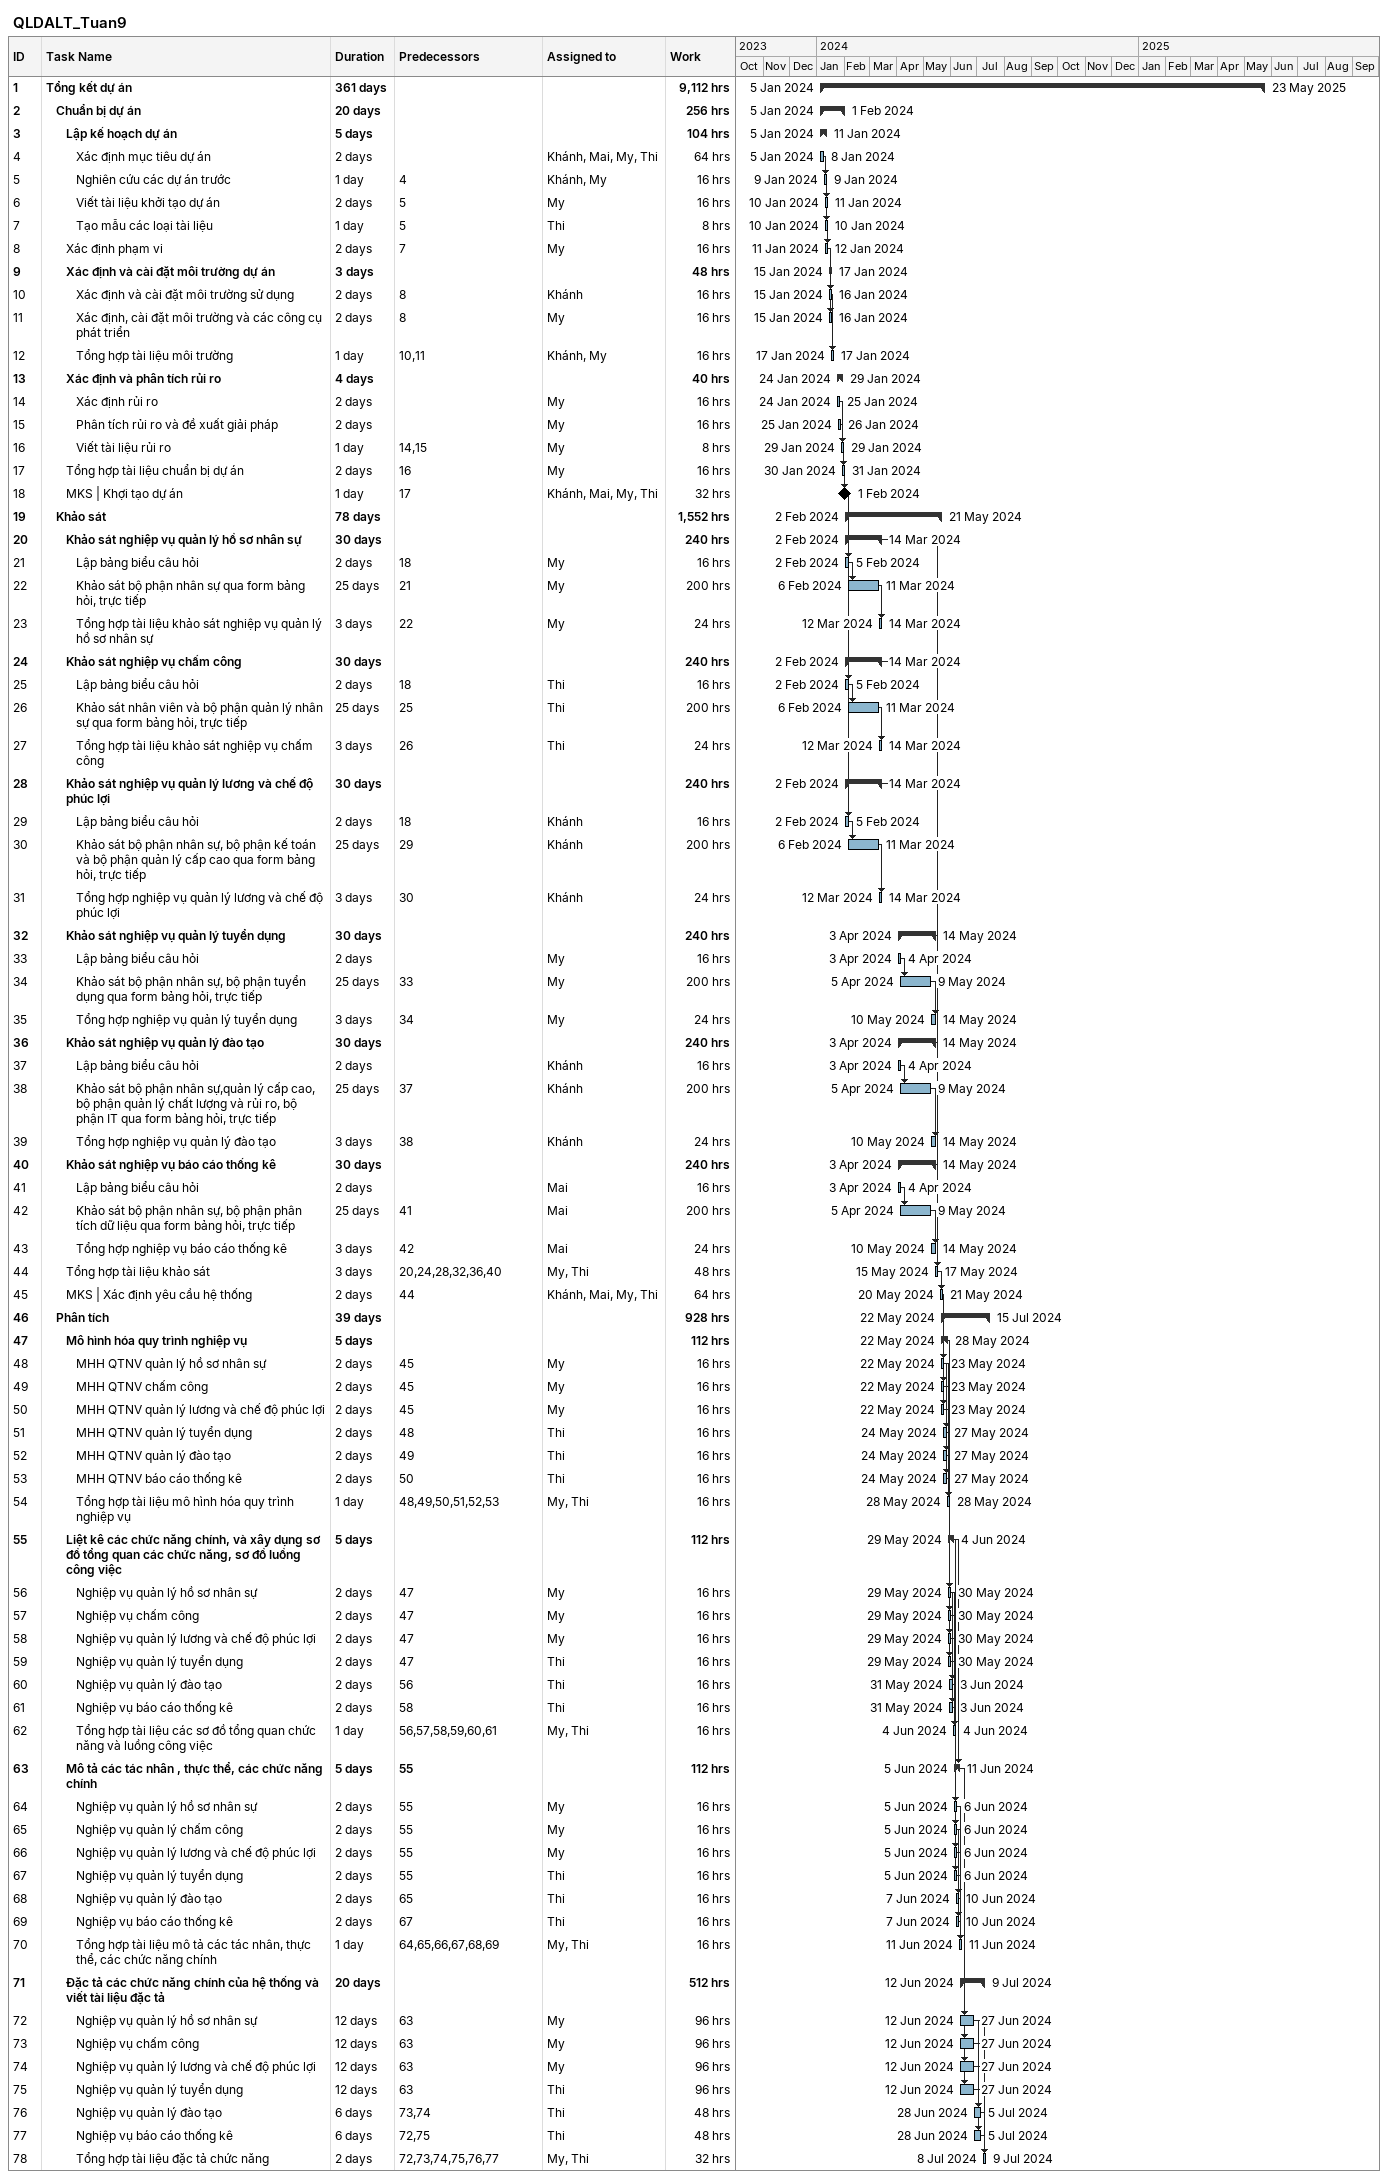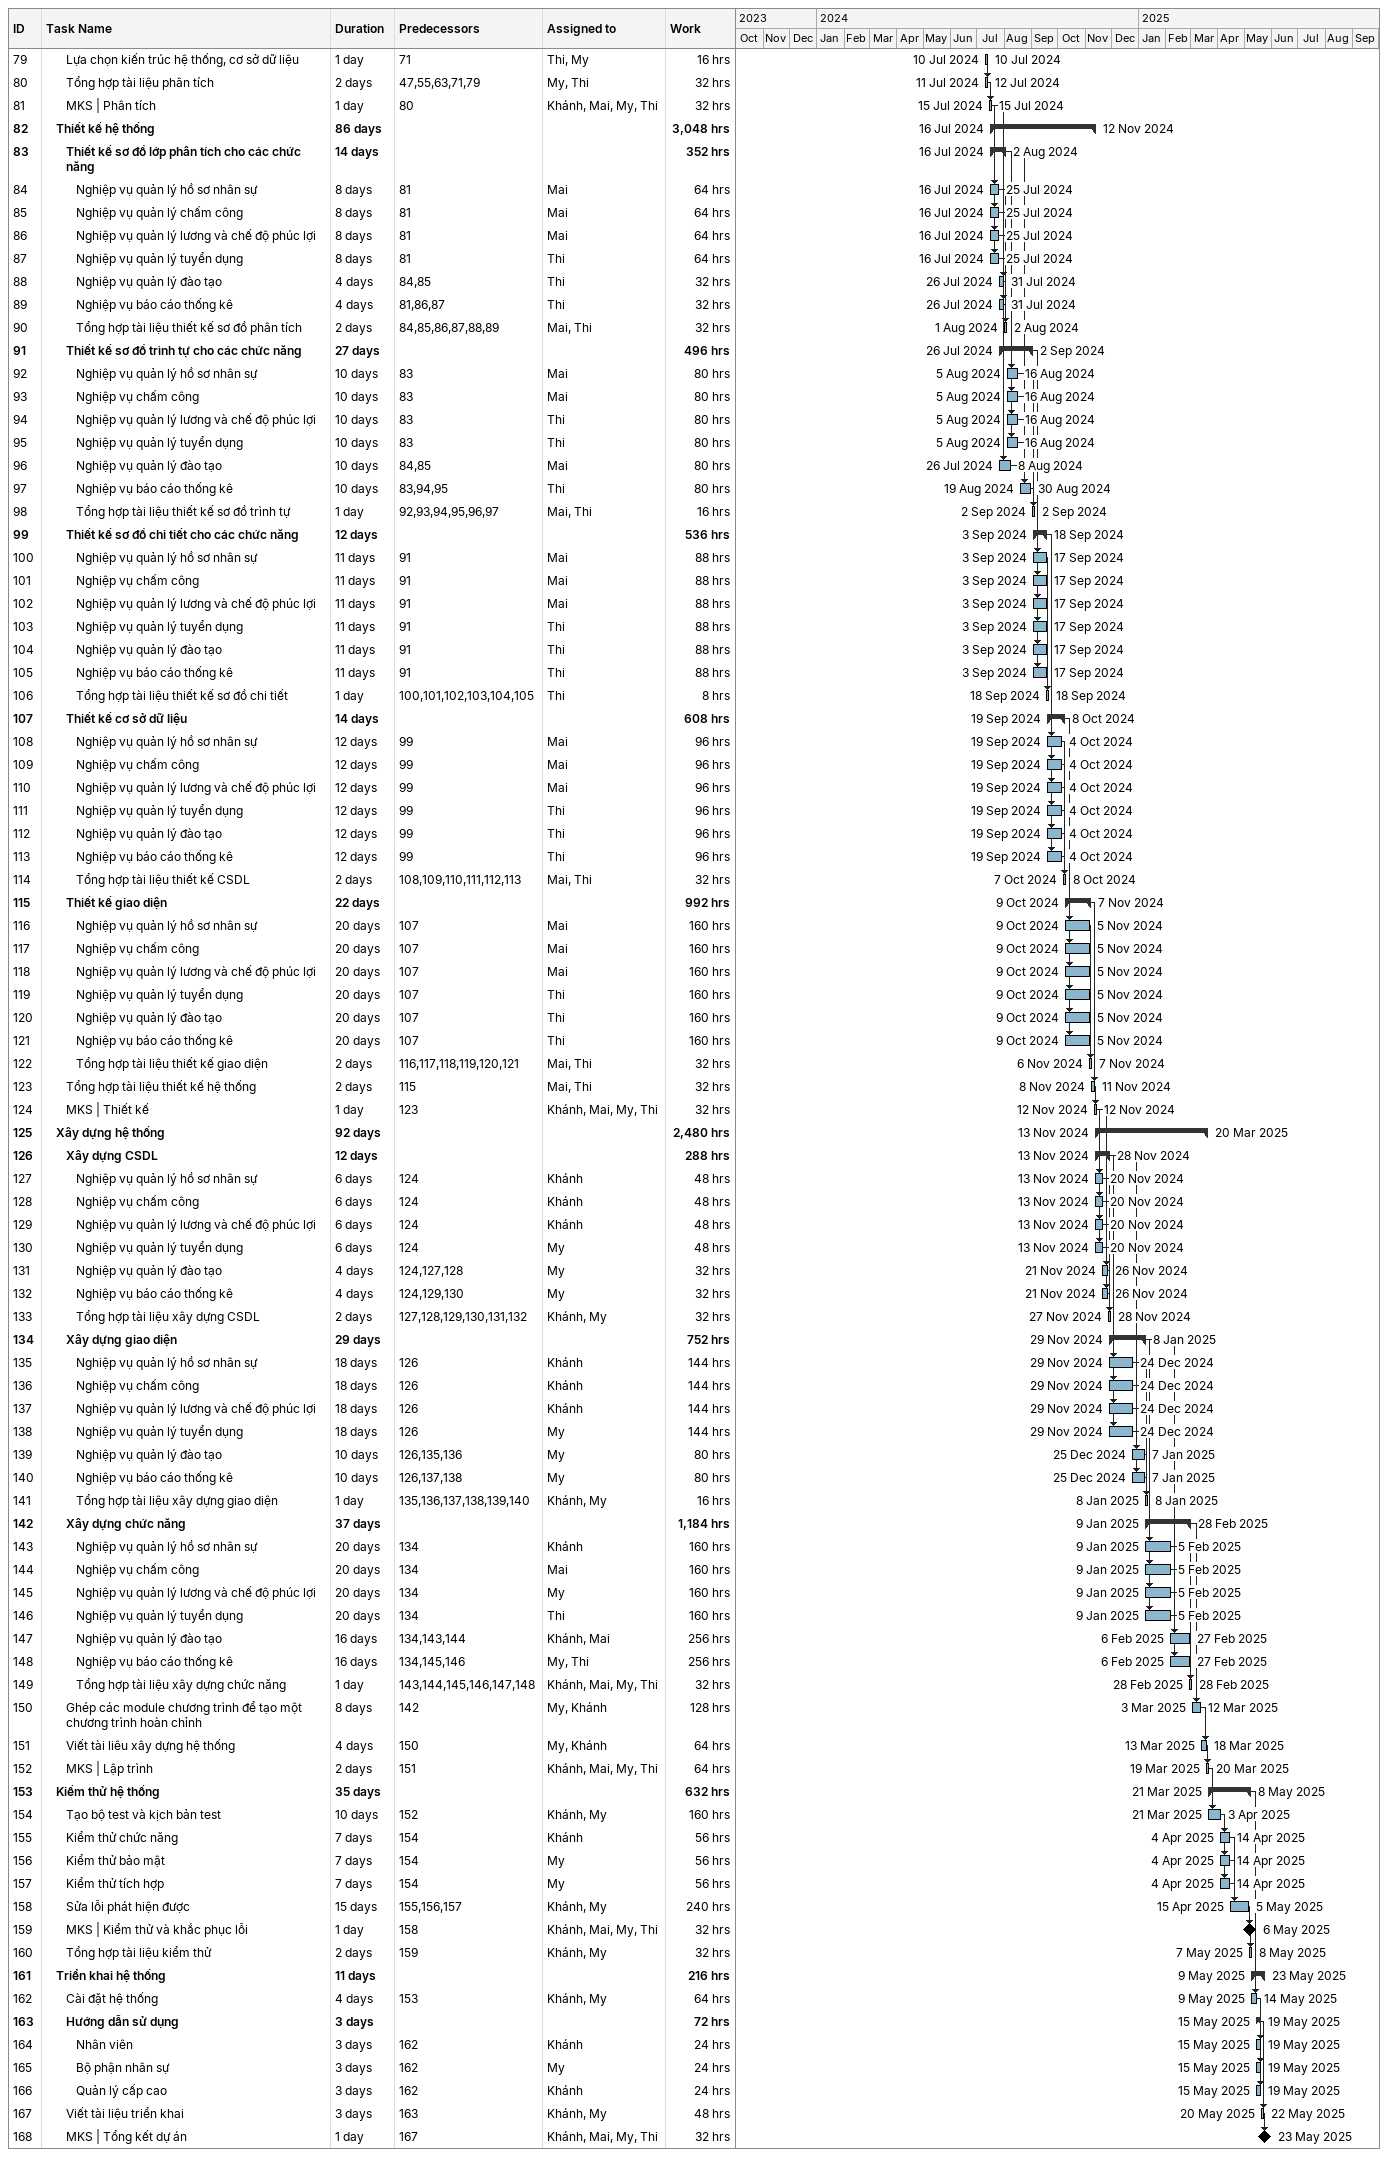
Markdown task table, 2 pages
QLDALT_Tuan9

| ID | Level | Task | Duration | Start | Finish | Predecessors | Resources | Work (h) |
|---|---|---|---|---|---|---|---|---|
| 1 | 1 | **Tổng kết dự án** | 361d | 2024-01-05 | 2025-05-23 |  |  | 9112 |
| 2 | 2 | **Chuẩn bị dự án** | 20d | 2024-01-05 | 2024-02-01 |  |  | 256 |
| 3 | 3 | **Lập kế hoạch dự án** | 5d | 2024-01-05 | 2024-01-11 |  |  | 104 |
| 4 | 4 | Xác định mục tiêu dự án | 2d | 2024-01-05 | 2024-01-08 |  | Khánh, Mai, My, Thi | 64 |
| 5 | 4 | Nghiên cứu các dự án trước | 1d | 2024-01-09 | 2024-01-09 | 4 | Khánh, My | 16 |
| 6 | 4 | Viết tài liệu khởi tạo dự án | 2d | 2024-01-10 | 2024-01-11 | 5 | My | 16 |
| 7 | 4 | Tạo mẫu các loại tài liệu | 1d | 2024-01-10 | 2024-01-10 | 5 | Thi | 8 |
| 8 | 3 | Xác định phạm vi | 2d | 2024-01-11 | 2024-01-12 | 7 | My | 16 |
| 9 | 3 | **Xác định và cài đặt môi trường dự án** | 3d | 2024-01-15 | 2024-01-17 |  |  | 48 |
| 10 | 4 | Xác định và cài đặt môi trường sử dụng | 2d | 2024-01-15 | 2024-01-16 | 8 | Khánh | 16 |
| 11 | 4 | Xác định, cài đặt môi trường và các công cụ phát triển | 2d | 2024-01-15 | 2024-01-16 | 8 | My | 16 |
| 12 | 4 | Tổng hợp tài liệu môi trường | 1d | 2024-01-17 | 2024-01-17 | 10, 11 | Khánh, My | 16 |
| 13 | 3 | **Xác định và phân tích rủi ro** | 4d | 2024-01-24 | 2024-01-29 |  |  | 40 |
| 14 | 4 | Xác định rủi ro | 2d | 2024-01-24 | 2024-01-25 |  | My | 16 |
| 15 | 4 | Phân tích rủi ro và đề xuất giải pháp | 2d | 2024-01-25 | 2024-01-26 |  | My | 16 |
| 16 | 4 | Viết tài liệu rủi ro | 1d | 2024-01-29 | 2024-01-29 | 14, 15 | My | 8 |
| 17 | 3 | Tổng hợp tài liệu chuẩn bị dự án | 2d | 2024-01-30 | 2024-01-31 | 16 | My | 16 |
| 18 | 3 | MKS \| Khợi tạo dự án | 1d | 2024-02-01 | 2024-02-01 | 17 | Khánh, Mai, My, Thi | 32 |
| 19 | 2 | **Khảo sát** | 78d | 2024-02-02 | 2024-05-21 |  |  | 1552 |
| 20 | 3 | **Khảo sát nghiệp vụ quản lý hồ sơ nhân sự** | 30d | 2024-02-02 | 2024-03-14 |  |  | 240 |
| 21 | 4 | Lập bảng biểu câu hỏi | 2d | 2024-02-02 | 2024-02-05 | 18 | My | 16 |
| 22 | 4 | Khảo sát bộ phận nhân sự qua form bảng hỏi, trực tiếp | 25d | 2024-02-06 | 2024-03-11 | 21 | My | 200 |
| 23 | 4 | Tổng hợp tài liệu khảo sát nghiệp vụ quản lý hồ sơ nhân sự | 3d | 2024-03-12 | 2024-03-14 | 22 | My | 24 |
| 24 | 3 | **Khảo sát nghiệp vụ chấm công** | 30d | 2024-02-02 | 2024-03-14 |  |  | 240 |
| 25 | 4 | Lập bảng biểu câu hỏi | 2d | 2024-02-02 | 2024-02-05 | 18 | Thi | 16 |
| 26 | 4 | Khảo sát nhân viên và bộ phận quản lý nhân sự qua form bảng hỏi, trực tiếp | 25d | 2024-02-06 | 2024-03-11 | 25 | Thi | 200 |
| 27 | 4 | Tổng hợp tài liệu khảo sát nghiệp vụ chấm công | 3d | 2024-03-12 | 2024-03-14 | 26 | Thi | 24 |
| 28 | 3 | **Khảo sát nghiệp vụ quản lý lương và chế độ phúc lợi** | 30d | 2024-02-02 | 2024-03-14 |  |  | 240 |
| 29 | 4 | Lập bảng biểu câu hỏi | 2d | 2024-02-02 | 2024-02-05 | 18 | Khánh | 16 |
| 30 | 4 | Khảo sát bộ phận nhân sự, bộ phận kế toán và bộ phận quản lý cấp cao qua form bảng hỏi, trực tiếp | 25d | 2024-02-06 | 2024-03-11 | 29 | Khánh | 200 |
| 31 | 4 | Tổng hợp nghiệp vụ quản lý lương và chế độ phúc lợi | 3d | 2024-03-12 | 2024-03-14 | 30 | Khánh | 24 |
| 32 | 3 | **Khảo sát nghiệp vụ quản lý tuyển dụng** | 30d | 2024-04-03 | 2024-05-14 |  |  | 240 |
| 33 | 4 | Lập bảng biểu câu hỏi | 2d | 2024-04-03 | 2024-04-04 |  | My | 16 |
| 34 | 4 | Khảo sát bộ phận nhân sự, bộ phận tuyển dụng qua form bảng hỏi, trực tiếp | 25d | 2024-04-05 | 2024-05-09 | 33 | My | 200 |
| 35 | 4 | Tổng hợp nghiệp vụ quản lý tuyển dụng | 3d | 2024-05-10 | 2024-05-14 | 34 | My | 24 |
| 36 | 3 | **Khảo sát nghiệp vụ quản lý đào tạo** | 30d | 2024-04-03 | 2024-05-14 |  |  | 240 |
| 37 | 4 | Lập bảng biểu câu hỏi | 2d | 2024-04-03 | 2024-04-04 |  | Khánh | 16 |
| 38 | 4 | Khảo sát bộ phận nhân sự,quản lý cấp cao, bộ phận quản lý chất lượng và rủi ro, bộ phận IT qua form bảng hỏi, trực tiếp | 25d | 2024-04-05 | 2024-05-09 | 37 | Khánh | 200 |
| 39 | 4 | Tổng hợp nghiệp vụ quản lý đào tạo | 3d | 2024-05-10 | 2024-05-14 | 38 | Khánh | 24 |
| 40 | 3 | **Khảo sát nghiệp vụ báo cáo thống kê** | 30d | 2024-04-03 | 2024-05-14 |  |  | 240 |
| 41 | 4 | Lập bảng biểu câu hỏi | 2d | 2024-04-03 | 2024-04-04 |  | Mai | 16 |
| 42 | 4 | Khảo sát bộ phận nhân sự, bộ phận phân tích dữ liệu qua form bảng hỏi, trực tiếp | 25d | 2024-04-05 | 2024-05-09 | 41 | Mai | 200 |
| 43 | 4 | Tổng hợp nghiệp vụ báo cáo thống kê | 3d | 2024-05-10 | 2024-05-14 | 42 | Mai | 24 |
| 44 | 3 | Tổng hợp tài liệu khảo sát | 3d | 2024-05-15 | 2024-05-17 | 20, 24, 28, 32, 36, 40 | My, Thi | 48 |
| 45 | 3 | MKS \| Xác định yêu cầu hệ thống | 2d | 2024-05-20 | 2024-05-21 | 44 | Khánh, Mai, My, Thi | 64 |
| 46 | 2 | **Phân tích** | 39d | 2024-05-22 | 2024-07-15 |  |  | 928 |
| 47 | 3 | **Mô hình hóa quy trình nghiệp vụ** | 5d | 2024-05-22 | 2024-05-28 |  |  | 112 |
| 48 | 4 | MHH QTNV quản lý hồ sơ nhân sự | 2d | 2024-05-22 | 2024-05-23 | 45 | My | 16 |
| 49 | 4 | MHH QTNV chấm công | 2d | 2024-05-22 | 2024-05-23 | 45 | My | 16 |
| 50 | 4 | MHH QTNV quản lý lương và chế độ phúc lợi | 2d | 2024-05-22 | 2024-05-23 | 45 | My | 16 |
| 51 | 4 | MHH QTNV quản lý tuyển dụng | 2d | 2024-05-24 | 2024-05-27 | 48 | Thi | 16 |
| 52 | 4 | MHH QTNV quản lý đào tạo | 2d | 2024-05-24 | 2024-05-27 | 49 | Thi | 16 |
| 53 | 4 | MHH QTNV báo cáo thống kê | 2d | 2024-05-24 | 2024-05-27 | 50 | Thi | 16 |
| 54 | 4 | Tổng hợp tài liệu mô hình hóa quy trình nghiệp vụ | 1d | 2024-05-28 | 2024-05-28 | 48, 49, 50, 51, 52, 53 | My, Thi | 16 |
| 55 | 3 | **Liệt kê các chức năng chính, và xây dụng sơ đồ tổng quan các chức năng, sơ đồ luồng công việc** | 5d | 2024-05-29 | 2024-06-04 |  |  | 112 |
| 56 | 4 | Nghiệp vụ quản lý hồ sơ nhân sự | 2d | 2024-05-29 | 2024-05-30 | 47 | My | 16 |
| 57 | 4 | Nghiệp vụ chấm công | 2d | 2024-05-29 | 2024-05-30 | 47 | My | 16 |
| 58 | 4 | Nghiệp vụ quản lý lương và chế độ phúc lợi | 2d | 2024-05-29 | 2024-05-30 | 47 | My | 16 |
| 59 | 4 | Nghiệp vụ quản lý tuyển dụng | 2d | 2024-05-29 | 2024-05-30 | 47 | Thi | 16 |
| 60 | 4 | Nghiệp vụ quản lý đào tạo | 2d | 2024-05-31 | 2024-06-03 | 56 | Thi | 16 |
| 61 | 4 | Nghiệp vụ báo cáo thống kê | 2d | 2024-05-31 | 2024-06-03 | 58 | Thi | 16 |
| 62 | 4 | Tổng hợp tài liệu các sơ đồ tổng quan chức năng và luồng công việc | 1d | 2024-06-04 | 2024-06-04 | 56, 57, 58, 59, 60, 61 | My, Thi | 16 |
| 63 | 3 | **Mô tả các tác nhân , thực thể, các chức năng chính** | 5d | 2024-06-05 | 2024-06-11 | 55 |  | 112 |
| 64 | 4 | Nghiệp vụ quản lý hồ sơ nhân sự | 2d | 2024-06-05 | 2024-06-06 | 55 | My | 16 |
| 65 | 4 | Nghiệp vụ quản lý chấm công | 2d | 2024-06-05 | 2024-06-06 | 55 | My | 16 |
| 66 | 4 | Nghiệp vụ quản lý lương và chế độ phúc lợi | 2d | 2024-06-05 | 2024-06-06 | 55 | My | 16 |
| 67 | 4 | Nghiệp vụ quản lý tuyển dụng | 2d | 2024-06-05 | 2024-06-06 | 55 | Thi | 16 |
| 68 | 4 | Nghiệp vụ quản lý đào tạo | 2d | 2024-06-07 | 2024-06-10 | 65 | Thi | 16 |
| 69 | 4 | Nghiệp vụ báo cáo thống kê | 2d | 2024-06-07 | 2024-06-10 | 67 | Thi | 16 |
| 70 | 4 | Tổng hợp tài liệu mô tả các tác nhân, thực thể, các chức năng chính | 1d | 2024-06-11 | 2024-06-11 | 64, 65, 66, 67, 68, 69 | My, Thi | 16 |
| 71 | 3 | **Đặc tả các chức năng chính của hệ thống và viết tài liệu đặc tả** | 20d | 2024-06-12 | 2024-07-09 |  |  | 512 |
| 72 | 4 | Nghiệp vụ quản lý hồ sơ nhân sự | 12d | 2024-06-12 | 2024-06-27 | 63 | My | 96 |
| 73 | 4 | Nghiệp vụ chấm công | 12d | 2024-06-12 | 2024-06-27 | 63 | My | 96 |
| 74 | 4 | Nghiệp vụ quản lý lương và chế độ phúc lợi | 12d | 2024-06-12 | 2024-06-27 | 63 | My | 96 |
| 75 | 4 | Nghiệp vụ quản lý tuyển dụng | 12d | 2024-06-12 | 2024-06-27 | 63 | Thi | 96 |
| 76 | 4 | Nghiệp vụ quản lý đào tạo | 6d | 2024-06-28 | 2024-07-05 | 73, 74 | Thi | 48 |
| 77 | 4 | Nghiệp vụ báo cáo thống kê | 6d | 2024-06-28 | 2024-07-05 | 72, 75 | Thi | 48 |
| 78 | 4 | Tổng hợp tài liệu đặc tả chức năng | 2d | 2024-07-08 | 2024-07-09 | 72, 73, 74, 75, 76, 77 | My, Thi | 32 |
| 79 | 3 | Lựa chọn kiến trúc hệ thống, cơ sở dữ liệu | 1d | 2024-07-10 | 2024-07-10 | 71 | Thi, My | 16 |
| 80 | 3 | Tổng hợp tài liệu phân tích | 2d | 2024-07-11 | 2024-07-12 | 47, 55, 63, 71, 79 | My, Thi | 32 |
| 81 | 3 | MKS \| Phân tích | 1d | 2024-07-15 | 2024-07-15 | 80 | Khánh, Mai, My, Thi | 32 |
| 82 | 2 | **Thiết kế hệ thống** | 86d | 2024-07-16 | 2024-11-12 |  |  | 3048 |
| 83 | 3 | **Thiết kế sơ đồ lớp phân tích cho các chức năng** | 14d | 2024-07-16 | 2024-08-02 |  |  | 352 |
| 84 | 4 | Nghiệp vụ quản lý hồ sơ nhân sự | 8d | 2024-07-16 | 2024-07-25 | 81 | Mai | 64 |
| 85 | 4 | Nghiệp vụ quản lý chấm công | 8d | 2024-07-16 | 2024-07-25 | 81 | Mai | 64 |
| 86 | 4 | Nghiệp vụ quản lý lương và chế độ phúc lợi | 8d | 2024-07-16 | 2024-07-25 | 81 | Mai | 64 |
| 87 | 4 | Nghiệp vụ quản lý tuyển dụng | 8d | 2024-07-16 | 2024-07-25 | 81 | Thi | 64 |
| 88 | 4 | Nghiệp vụ quản lý đào tạo | 4d | 2024-07-26 | 2024-07-31 | 84, 85 | Thi | 32 |
| 89 | 4 | Nghiệp vụ báo cáo thống kê | 4d | 2024-07-26 | 2024-07-31 | 81, 86, 87 | Thi | 32 |
| 90 | 4 | Tổng hợp tài liệu thiết kế sơ đồ phân tích | 2d | 2024-08-01 | 2024-08-02 | 84, 85, 86, 87, 88, 89 | Mai, Thi | 32 |
| 91 | 3 | **Thiết kế sơ đồ trình tự cho các chức năng** | 27d | 2024-07-26 | 2024-09-02 |  |  | 496 |
| 92 | 4 | Nghiệp vụ quản lý hồ sơ nhân sự | 10d | 2024-08-05 | 2024-08-16 | 83 | Mai | 80 |
| 93 | 4 | Nghiệp vụ chấm công | 10d | 2024-08-05 | 2024-08-16 | 83 | Mai | 80 |
| 94 | 4 | Nghiệp vụ quản lý lương và chế độ phúc lợi | 10d | 2024-08-05 | 2024-08-16 | 83 | Thi | 80 |
| 95 | 4 | Nghiệp vụ quản lý tuyển dụng | 10d | 2024-08-05 | 2024-08-16 | 83 | Thi | 80 |
| 96 | 4 | Nghiệp vụ quản lý đào tạo | 10d | 2024-07-26 | 2024-08-08 | 84, 85 | Mai | 80 |
| 97 | 4 | Nghiệp vụ báo cáo thống kê | 10d | 2024-08-19 | 2024-08-30 | 83, 94, 95 | Thi | 80 |
| 98 | 4 | Tổng hợp tài liệu thiết kế sơ đồ trình tự | 1d | 2024-09-02 | 2024-09-02 | 92, 93, 94, 95, 96, 97 | Mai, Thi | 16 |
| 99 | 3 | **Thiết kế sơ đồ chi tiết cho các chức năng** | 12d | 2024-09-03 | 2024-09-18 |  |  | 536 |
| 100 | 4 | Nghiệp vụ quản lý hồ sơ nhân sự | 11d | 2024-09-03 | 2024-09-17 | 91 | Mai | 88 |
| 101 | 4 | Nghiệp vụ chấm công | 11d | 2024-09-03 | 2024-09-17 | 91 | Mai | 88 |
| 102 | 4 | Nghiệp vụ quản lý lương và chế độ phúc lợi | 11d | 2024-09-03 | 2024-09-17 | 91 | Mai | 88 |
| 103 | 4 | Nghiệp vụ quản lý tuyển dụng | 11d | 2024-09-03 | 2024-09-17 | 91 | Thi | 88 |
| 104 | 4 | Nghiệp vụ quản lý đào tạo | 11d | 2024-09-03 | 2024-09-17 | 91 | Thi | 88 |
| 105 | 4 | Nghiệp vụ báo cáo thống kê | 11d | 2024-09-03 | 2024-09-17 | 91 | Thi | 88 |
| 106 | 4 | Tổng hợp tài liệu thiết kế sơ đồ chi tiết | 1d | 2024-09-18 | 2024-09-18 | 100, 101, 102, 103, 104, 105 | Thi | 8 |
| 107 | 3 | **Thiết kế cơ sở dữ liệu** | 14d | 2024-09-19 | 2024-10-08 |  |  | 608 |
| 108 | 4 | Nghiệp vụ quản lý hồ sơ nhân sự | 12d | 2024-09-19 | 2024-10-04 | 99 | Mai | 96 |
| 109 | 4 | Nghiệp vụ chấm công | 12d | 2024-09-19 | 2024-10-04 | 99 | Mai | 96 |
| 110 | 4 | Nghiệp vụ quản lý lương và chế độ phúc lợi | 12d | 2024-09-19 | 2024-10-04 | 99 | Mai | 96 |
| 111 | 4 | Nghiệp vụ quản lý tuyển dụng | 12d | 2024-09-19 | 2024-10-04 | 99 | Thi | 96 |
| 112 | 4 | Nghiệp vụ quản lý đào tạo | 12d | 2024-09-19 | 2024-10-04 | 99 | Thi | 96 |
| 113 | 4 | Nghiệp vụ báo cáo thống kê | 12d | 2024-09-19 | 2024-10-04 | 99 | Thi | 96 |
| 114 | 4 | Tổng hợp tài liệu thiết kế CSDL | 2d | 2024-10-07 | 2024-10-08 | 108, 109, 110, 111, 112, 113 | Mai, Thi | 32 |
| 115 | 3 | **Thiết kế giao diện** | 22d | 2024-10-09 | 2024-11-07 |  |  | 992 |
| 116 | 4 | Nghiệp vụ quản lý hồ sơ nhân sự | 20d | 2024-10-09 | 2024-11-05 | 107 | Mai | 160 |
| 117 | 4 | Nghiệp vụ chấm công | 20d | 2024-10-09 | 2024-11-05 | 107 | Mai | 160 |
| 118 | 4 | Nghiệp vụ quản lý lương và chế độ phúc lợi | 20d | 2024-10-09 | 2024-11-05 | 107 | Mai | 160 |
| 119 | 4 | Nghiệp vụ quản lý tuyển dụng | 20d | 2024-10-09 | 2024-11-05 | 107 | Thi | 160 |
| 120 | 4 | Nghiệp vụ quản lý đào tạo | 20d | 2024-10-09 | 2024-11-05 | 107 | Thi | 160 |
| 121 | 4 | Nghiệp vụ báo cáo thống kê | 20d | 2024-10-09 | 2024-11-05 | 107 | Thi | 160 |
| 122 | 4 | Tổng hợp tài liệu thiết kế giao diện | 2d | 2024-11-06 | 2024-11-07 | 116, 117, 118, 119, 120, 121 | Mai, Thi | 32 |
| 123 | 3 | Tổng hợp tài liệu thiết kế hệ thống | 2d | 2024-11-08 | 2024-11-11 | 115 | Mai, Thi | 32 |
| 124 | 3 | MKS \| Thiết kế | 1d | 2024-11-12 | 2024-11-12 | 123 | Khánh, Mai, My, Thi | 32 |
| 125 | 2 | **Xây dựng hệ thống** | 92d | 2024-11-13 | 2025-03-20 |  |  | 2480 |
| 126 | 3 | **Xây dựng CSDL** | 12d | 2024-11-13 | 2024-11-28 |  |  | 288 |
| 127 | 4 | Nghiệp vụ quản lý hồ sơ nhân sự | 6d | 2024-11-13 | 2024-11-20 | 124 | Khánh | 48 |
| 128 | 4 | Nghiệp vụ chấm công | 6d | 2024-11-13 | 2024-11-20 | 124 | Khánh | 48 |
| 129 | 4 | Nghiệp vụ quản lý lương và chế độ phúc lợi | 6d | 2024-11-13 | 2024-11-20 | 124 | Khánh | 48 |
| 130 | 4 | Nghiệp vụ quản lý tuyển dụng | 6d | 2024-11-13 | 2024-11-20 | 124 | My | 48 |
| 131 | 4 | Nghiệp vụ quản lý đào tạo | 4d | 2024-11-21 | 2024-11-26 | 124, 127, 128 | My | 32 |
| 132 | 4 | Nghiệp vụ báo cáo thống kê | 4d | 2024-11-21 | 2024-11-26 | 124, 129, 130 | My | 32 |
| 133 | 4 | Tổng hợp tài liệu xây dựng CSDL | 2d | 2024-11-27 | 2024-11-28 | 127, 128, 129, 130, 131, 132 | Khánh, My | 32 |
| 134 | 3 | **Xây dựng giao diện** | 29d | 2024-11-29 | 2025-01-08 |  |  | 752 |
| 135 | 4 | Nghiệp vụ quản lý hồ sơ nhân sự | 18d | 2024-11-29 | 2024-12-24 | 126 | Khánh | 144 |
| 136 | 4 | Nghiệp vụ chấm công | 18d | 2024-11-29 | 2024-12-24 | 126 | Khánh | 144 |
| 137 | 4 | Nghiệp vụ quản lý lương và chế độ phúc lợi | 18d | 2024-11-29 | 2024-12-24 | 126 | Khánh | 144 |
| 138 | 4 | Nghiệp vụ quản lý tuyển dụng | 18d | 2024-11-29 | 2024-12-24 | 126 | My | 144 |
| 139 | 4 | Nghiệp vụ quản lý đào tạo | 10d | 2024-12-25 | 2025-01-07 | 126, 135, 136 | My | 80 |
| 140 | 4 | Nghiệp vụ báo cáo thống kê | 10d | 2024-12-25 | 2025-01-07 | 126, 137, 138 | My | 80 |
| 141 | 4 | Tổng hợp tài liệu xây dựng giao diện | 1d | 2025-01-08 | 2025-01-08 | 135, 136, 137, 138, 139, 140 | Khánh, My | 16 |
| 142 | 3 | **Xây dựng chức năng** | 37d | 2025-01-09 | 2025-02-28 |  |  | 1184 |
| 143 | 4 | Nghiệp vụ quản lý hồ sơ nhân sự | 20d | 2025-01-09 | 2025-02-05 | 134 | Khánh | 160 |
| 144 | 4 | Nghiệp vụ chấm công | 20d | 2025-01-09 | 2025-02-05 | 134 | Mai | 160 |
| 145 | 4 | Nghiệp vụ quản lý lương và chế độ phúc lợi | 20d | 2025-01-09 | 2025-02-05 | 134 | My | 160 |
| 146 | 4 | Nghiệp vụ quản lý tuyển dụng | 20d | 2025-01-09 | 2025-02-05 | 134 | Thi | 160 |
| 147 | 4 | Nghiệp vụ quản lý đào tạo | 16d | 2025-02-06 | 2025-02-27 | 134, 143, 144 | Khánh, Mai | 256 |
| 148 | 4 | Nghiệp vụ báo cáo thống kê | 16d | 2025-02-06 | 2025-02-27 | 134, 145, 146 | My, Thi | 256 |
| 149 | 4 | Tổng hợp tài liệu xây dựng chức năng | 1d | 2025-02-28 | 2025-02-28 | 143, 144, 145, 146, 147, 148 | Khánh, Mai, My, Thi | 32 |
| 150 | 3 | Ghép các module chương trình để tạo một chương trình hoàn chỉnh | 8d | 2025-03-03 | 2025-03-12 | 142 | My, Khánh | 128 |
| 151 | 3 | Viết tài liêu xây dựng hệ thống | 4d | 2025-03-13 | 2025-03-18 | 150 | My, Khánh | 64 |
| 152 | 3 | MKS \| Lập trình | 2d | 2025-03-19 | 2025-03-20 | 151 | Khánh, Mai, My, Thi | 64 |
| 153 | 2 | **Kiếm thử hệ thống** | 35d | 2025-03-21 | 2025-05-08 |  |  | 632 |
| 154 | 3 | Tạo bộ test và kịch bản test | 10d | 2025-03-21 | 2025-04-03 | 152 | Khánh, My | 160 |
| 155 | 3 | Kiểm thử chức năng | 7d | 2025-04-04 | 2025-04-14 | 154 | Khánh | 56 |
| 156 | 3 | Kiểm thử bảo mật | 7d | 2025-04-04 | 2025-04-14 | 154 | My | 56 |
| 157 | 3 | Kiểm thử tích hợp | 7d | 2025-04-04 | 2025-04-14 | 154 | My | 56 |
| 158 | 3 | Sửa lỗi phát hiện được | 15d | 2025-04-15 | 2025-05-05 | 155, 156, 157 | Khánh, My | 240 |
| 159 | 3 | MKS \| Kiểm thử và khắc phục lỗi | 1d | 2025-05-06 | 2025-05-06 | 158 | Khánh, Mai, My, Thi | 32 |
| 160 | 3 | Tổng hợp tài liệu kiểm thử | 2d | 2025-05-07 | 2025-05-08 | 159 | Khánh, My | 32 |
| 161 | 2 | **Triển khai hệ thống** | 11d | 2025-05-09 | 2025-05-23 |  |  | 216 |
| 162 | 3 | Cài đặt hệ thống | 4d | 2025-05-09 | 2025-05-14 | 153 | Khánh, My | 64 |
| 163 | 3 | **Hướng dẫn sử dụng** | 3d | 2025-05-15 | 2025-05-19 |  |  | 72 |
| 164 | 4 | Nhân viên | 3d | 2025-05-15 | 2025-05-19 | 162 | Khánh | 24 |
| 165 | 4 | Bộ phận nhân sự | 3d | 2025-05-15 | 2025-05-19 | 162 | My | 24 |
| 166 | 4 | Quản lý cấp cao | 3d | 2025-05-15 | 2025-05-19 | 162 | Khánh | 24 |
| 167 | 3 | Viết tài liệu triển khai | 3d | 2025-05-20 | 2025-05-22 | 163 | Khánh, My | 48 |
| 168 | 3 | MKS \| Tổng kết dự án | 1d | 2025-05-23 | 2025-05-23 | 167 | Khánh, Mai, My, Thi | 32 |
